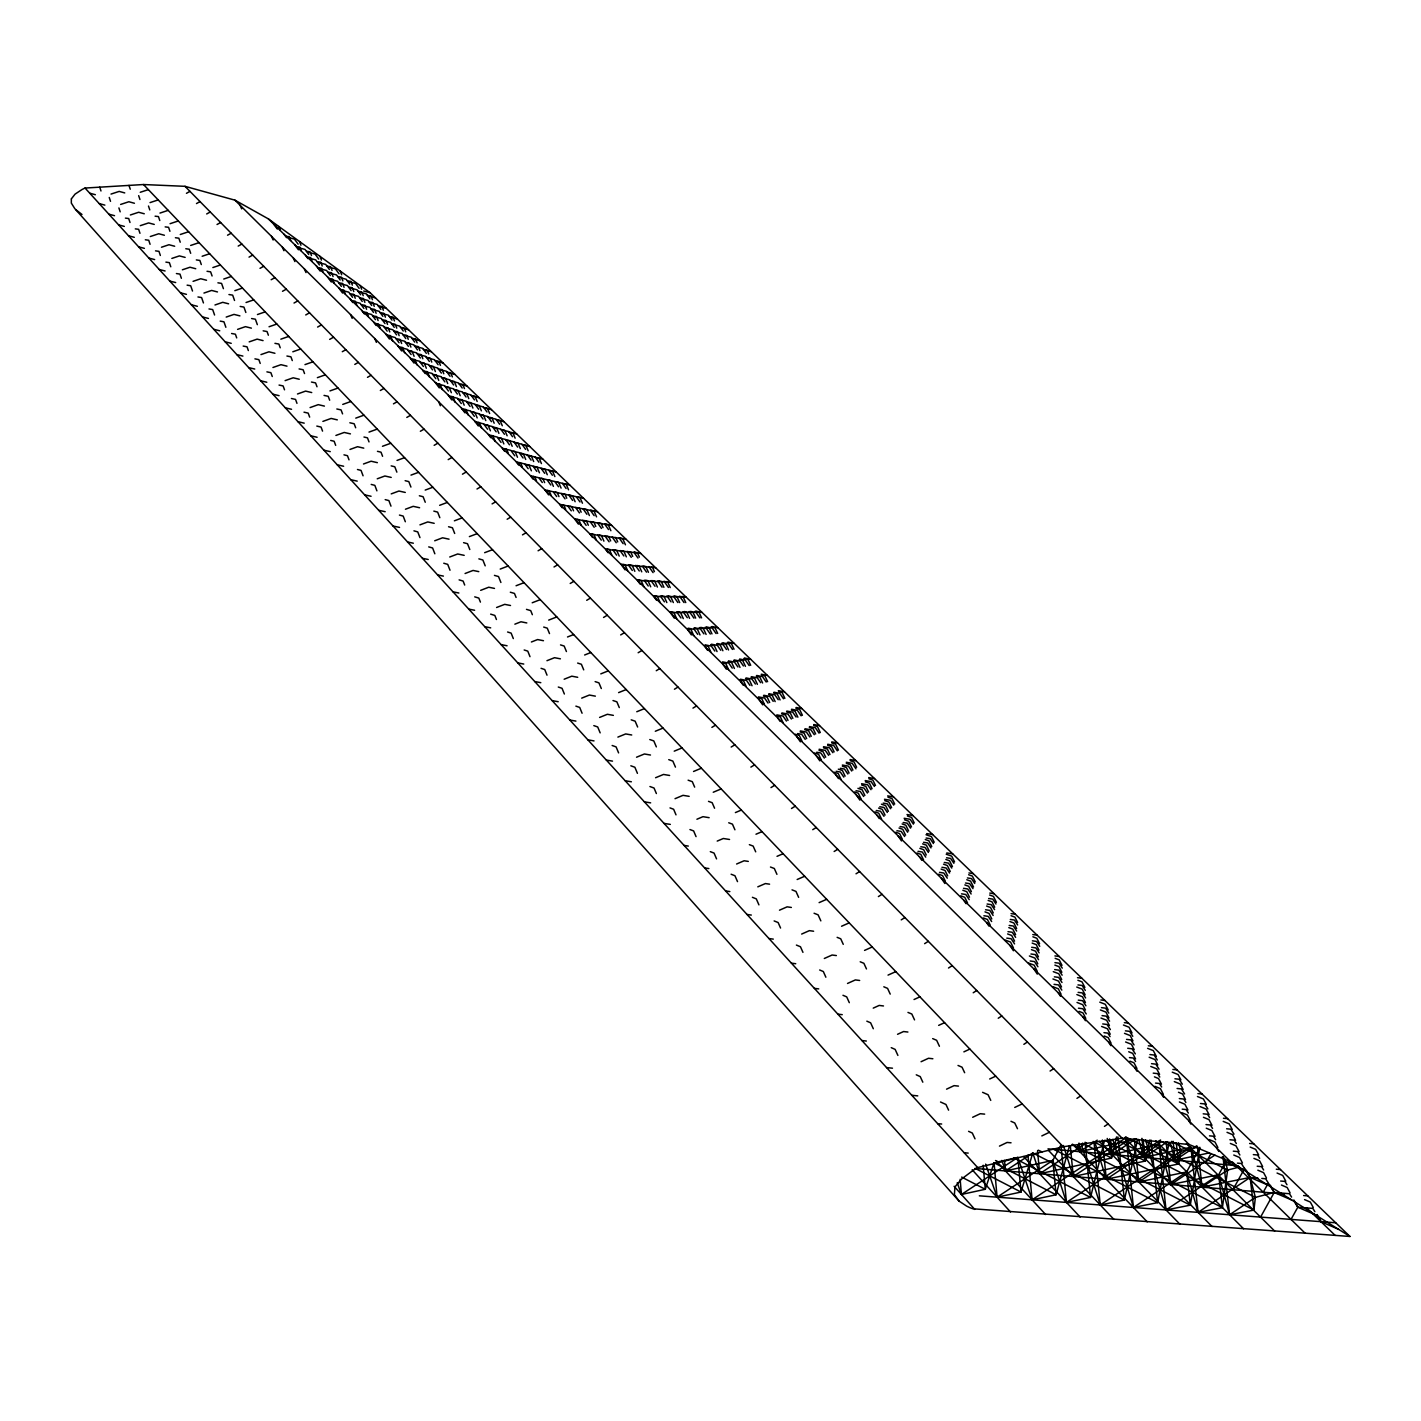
<?xml version="1.0" encoding="UTF-8"?>
<svg xmlns="http://www.w3.org/2000/svg" width="1421" height="1421" viewBox="0 0 1421 1421"><rect width="100%" height="100%" fill="white"/><g stroke="black" fill="none" stroke-linecap="round" stroke-linejoin="round"><path stroke-width="1.5" d="M1246.288 1170.176L1250.143 1177.423L1255.382 1197.388L1253.944 1210.088L1229.591 1214.76L1218.685 1174.705L1225.577 1162.094L1222.699 1156.605M1224.405 1158.115L1227.62 1170.051L1222.397 1207.655L1198.081 1212.379L1186.659 1171.952L1199.644 1148.026M1199.821 1147.28L1190.301 1205.168L1166.037 1209.946L1145.521 1139.891M1178.471 1142.981L1180.833 1151.347L1178.577 1163.959L1106.302 1179.252L1094.88 1142.306M1169.128 1142.395L1157.635 1202.646L1133.425 1207.477L1112.803 1139.447M1149.713 1140.033L1145.362 1161.028L1073.281 1176.535L1063.37 1145.486M1137.582 1139.447L1124.384 1200.07L1100.245 1204.972L1081.132 1144.065M71.352 198.976L71.334 203.096L74.709 208.514L959.051 1201.1L966.617 1206.109A117.09 73.164 -44.1 0 0 972.817 1208.774L1349.95 1236.465L370.082 292.708L268.374 218.887L234.945 200.166L185.014 186.329L143.503 184.535L85.047 188.052A55.632 49.646 -39.5 0 0 81.992 189.544L75.064 194.126L71.405 198.816M1116.533 1136.924L1111.559 1158.044L1039.675 1173.764L1032.801 1152.946L1005.464 1170.94L1001.876 1160.424M1104.508 1140.459L1090.546 1197.441L1066.46 1202.415L1052.837 1160.406L1060.67 1145.521M1069.516 1145.575L1056.087 1194.777L1032.09 1199.821L1017.862 1157.387L996.21 1162.289M1004.523 1160.442L1005.464 1170.94L1052.837 1160.406L1056.087 1194.777L994.061 1162.769L985.268 1189.288L961.431 1194.475L957.239 1182.752M954.983 1186.961L954.379 1194.635L959.051 1201.1M1102.376 1140.015L1106.302 1179.252L1159.039 1144.26L1160.744 1141.099M1205.878 1162.929L1210.816 1153.87M1232.913 1189.714L1244.654 1168.346M1263.251 1192.219L1268.029 1183.569M1260.569 1217.104L1274.211 1192.468L1270.356 1185.256M1291.014 1219.396L1297.817 1207.211L1293.945 1200.035M955.107 1186.713L961.626 1178.986L972.87 1170.567A94.159 57.799 -42.7 0 1 977.684 1167.582L1063.21 1146.765L1122.128 1138.203L1189.111 1144.491L1230.799 1161.863L1349.95 1236.465M1291.582 1197.104L1289.486 1193.729L1274.211 1192.468L1255.382 1197.388L1229.591 1214.76L1222.984 1156.587M1093.158 1141.454L1222.397 1207.655L1218.685 1174.705L1166.037 1209.946L1159.039 1144.26L1112.128 1154.58L1107.225 1138.452M1239.325 1167.067L1227.62 1170.051L1202.059 1187.157L1190.922 1147.227L1143.905 1157.405L1138.612 1139.429M1071.949 1144.473L1190.301 1205.168L1186.659 1171.952L1133.425 1207.477L1126.16 1136.871M1214.902 1155.06L1170.691 1184.581L1159.039 1144.26M1167.671 1141.614L1143.905 1157.405L1141.916 1138.345M1196.837 1147.351L1180.833 1151.347L1100.245 1204.972L1094.028 1142.324M1196.855 1145.735L1175.149 1160.193L1170.069 1142.377M1125.468 1138.043L1032.09 1199.821L1027.987 1155.131M1130.139 1138.914L1073.281 1176.535L1070.297 1145.717M1136.161 1138.665L1112.128 1154.58L1110.618 1139.642M1160.566 1139.979L1066.46 1202.415L1061.025 1145.539M1052.837 1160.406L997.08 1197.175L985.641 1164.119M1104.437 1126.391L1108.114 1123.958M1086.426 1142.91L1039.675 1173.764L1037.543 1150.868M1097.261 1140.175L1079.818 1151.685L1077.9 1145.592M1076.923 1098.38L1080.564 1095.982M1050.083 1071.025L1053.689 1068.681M1023.866 1044.328L1027.419 1042.002M998.253 1018.235L1001.787 1015.962M973.225 992.764L976.724 990.508M948.518 968.021L952.248 965.641M924.627 943.668L928.304 941.324M901.251 919.867L904.893 917.557M878.391 896.58L882.015 894.306M856.028 873.791L859.616 871.553M834.145 851.499L837.697 849.296M812.741 829.686L816.258 827.502M791.497 808.496L795.263 806.187M770.981 787.589L774.694 785.298M750.874 767.109L754.569 764.853M731.176 747.037L734.835 744.817M711.885 727.374L715.509 725.172M692.968 708.12L696.574 705.935M674.442 689.221L677.995 687.071M656.271 670.712L659.788 668.581M638.153 652.736L641.955 650.463M620.675 634.921L624.441 632.682M603.534 617.46L607.264 615.24M586.713 600.301L590.408 598.117M570.212 583.48L573.889 581.313M554.012 566.979L557.654 564.83M538.097 550.78L541.721 548.648M522.484 534.864L526.072 532.768M492.092 503.887L495.627 501.844M507.155 519.233L510.707 517.155M476.994 489.002L480.813 486.781M462.464 474.188L466.248 471.985M434.151 445.324L437.881 443.174M448.183 459.622L451.949 457.455M420.35 431.256L424.062 429.142M406.797 417.437L410.474 415.341M380.348 390.491L383.972 388.43M393.457 403.848L397.116 401.77M367.471 377.347L371.059 375.304M342.301 351.698L345.854 349.708M354.788 364.415L358.358 362.391M329.672 339.388L333.544 337.203M305.728 314.947L309.547 312.815M317.611 327.061L321.448 324.912M294.023 303.028L297.806 300.915M271.18 279.724L274.91 277.646M282.513 291.287L286.278 289.191M260.007 268.338L263.72 266.278M238.195 246.082L241.854 244.075M249.03 257.13L252.707 255.087M217.04 224.5L220.646 222.529M227.538 235.211L231.179 233.222M196.489 203.558L200.059 201.604M206.684 213.949L210.272 211.995M186.453 193.309L189.988 191.373M1041.824 1135.912L1049.373 1132.306M999.46 1146.108L1007.098 1142.448L1011.042 1142.804M1014.736 1107.439L1022.232 1103.886M972.675 1117.279L980.259 1113.709L984.664 1114.135M989.691 1078.983L995.73 1076.159M946.564 1089.161L954.077 1085.644L958.465 1086.106M921.074 1061.718L928.517 1058.272L932.869 1058.752M963.882 1051.86L969.85 1049.089M938.659 1025.376L944.592 1022.658M897.557 1034.293L903.561 1031.539L907.895 1032.037M914.04 999.514L919.92 996.849M873.24 1008.128L879.19 1005.429L883.489 1005.961M888.036 975.108L895.798 971.627M847.52 983.456L855.371 979.922L859.652 980.472M864.554 950.4L872.245 946.972M824.322 958.482L832.102 955.019L836.365 955.569M801.657 934.059L809.366 930.648L813.611 931.235M841.569 926.243L849.207 922.868M779.49 910.186L787.127 906.847L791.355 907.451M819.118 902.619L826.685 899.298M757.802 886.846L765.404 883.56L769.578 884.182M797.163 879.51L804.659 876.26M777.021 856.33L783.113 853.719M736.611 864.004L744.124 860.771L748.299 861.41M755.99 834.216L762.011 831.658M717.214 841.09L723.325 838.497L729.541 839.474M735.385 812.581L741.371 810.059M696.912 819.242L702.969 816.684L709.132 817.679M675.028 798.691L683.039 795.334L689.167 796.346M713.253 792.243L721.175 788.921M655.578 777.731L663.518 774.445L669.628 775.475M693.537 771.479L701.388 768.21M674.229 751.158L682.009 747.943M636.537 757.215L644.424 753.983L650.481 755.031M655.312 731.247L663.039 728.085M617.886 737.108L625.702 733.929L631.723 734.994M599.609 717.427L607.371 714.283L613.357 715.367M636.768 711.743L644.424 708.617M618.597 692.613L626.199 689.558M581.704 698.137L589.395 695.047L595.363 696.148M564.155 679.22L571.793 676.183L577.708 677.302M600.799 673.874L608.33 670.854M584.635 654.992L590.816 652.541M546.961 660.694L554.527 657.692L560.407 658.829M531.401 641.99L537.6 639.557L543.461 640.711M567.512 636.981L573.64 634.565M548.684 620.107L556.801 616.927M514.864 624.174L520.992 621.776L526.818 622.949M496.586 607.495L504.721 604.351L510.512 605.506M532.218 602.77L540.264 599.644M516.072 585.754L524.047 582.681M500.21 569.075L508.132 566.038M480.671 590.337L488.735 587.228L494.49 588.418M465.076 573.516L473.069 570.443L478.788 571.633M449.747 556.996L457.686 553.977L464.187 555.345M484.65 552.68L492.519 549.696M469.374 536.605L477.19 533.657M454.383 520.814L462.127 517.901M434.702 540.779L442.588 537.795L449.054 539.181M419.941 524.864L427.774 521.933L434.187 523.319M405.447 509.233L413.209 506.338L419.604 507.741M439.657 505.308L447.349 502.43M391.219 493.886L398.928 491.027L405.269 492.448M425.199 490.085L432.837 487.243M410.989 475.111L418.573 472.323M397.027 460.422L404.559 457.669M377.24 478.806L384.878 475.999L391.201 477.42M382.48 446.283L390.793 443.263M363.492 463.992L371.094 461.221L377.364 462.66M350.01 449.445L357.541 446.709L363.776 448.148M335.907 435.448L344.219 432.446L350.436 433.885M369.016 432.091L377.258 429.089M322.887 421.398L331.146 418.431L337.31 419.87M355.765 418.129L363.954 415.181M310.08 407.578L318.268 404.648L324.414 406.104M342.745 404.417L350.88 401.504M297.486 393.99L305.622 391.095L311.732 392.569M329.956 390.917L338.02 388.057M317.363 377.666L325.373 374.824M304.982 364.611L312.957 361.822M285.106 380.633L293.188 377.791L299.263 379.247M292.815 351.786L300.719 349.015M272.939 367.506L280.967 364.682L286.989 366.156M280.843 339.175L288.694 336.44M260.967 354.593L268.942 351.804L274.928 353.278M269.049 326.759L276.846 324.041M249.19 341.875L257.112 339.122L263.063 340.614M257.45 314.538L265.212 311.856M237.591 329.37L245.46 326.652L251.393 328.144M214.98 304.982L222.742 302.318L228.603 303.81M246.046 302.513L253.737 299.867M226.205 317.078L234.003 314.396L239.918 315.888M203.949 293.063L211.64 290.435L217.484 291.944M234.82 290.666L242.458 288.072M193.078 281.34L200.734 278.747L206.525 280.239M223.754 279.031L231.357 276.438M182.368 269.795L189.988 267.237L195.743 268.729M212.866 267.557L220.415 264.999M171.852 258.427L179.401 255.904L185.139 257.396M202.155 256.26L209.651 253.737M180.289 234.501L188.602 231.73M161.479 247.236L168.975 244.732L174.676 246.242M190.663 245.442L199.047 242.654M170.058 223.701L178.318 220.966M150.324 236.525L158.726 233.755L164.392 235.247M159.969 213.079L168.193 210.361M140.27 225.673L148.619 222.919L154.25 224.429M120.625 204.446L128.849 201.746L134.427 203.256M150.04 202.599L158.211 199.917M130.377 214.98L138.654 212.262L144.267 213.772M111.016 194.073L119.186 191.409L124.746 192.919M140.253 192.279L148.37 189.632M1136.587 1139.02L1079.818 1151.685L1078.983 1143.088M1209.307 1152.911L1175.149 1160.193L1173.107 1141.294M1186.659 1171.952L1138.772 1181.935L1125.361 1137.102M1218.685 1174.705L1170.691 1184.581L1166.073 1141.702M979.335 1195.825L1335.758 1222.788M1293.661 1200.461L1297.817 1207.211L1312.844 1208.401L1314.887 1211.722M974.948 1168.417L1284.584 1193.977M1303.608 1195.541L1307.835 1195.896M964.184 1152.751L968.198 1153.106M1257.905 1178.098L1250.143 1177.423L1202.059 1187.157L1197.583 1146.747M1261.795 1178.435L1265.667 1178.773L1274.211 1192.468L1291.867 1200.088M1280.641 1181.046L1284.921 1181.402L1286.964 1184.723M1222.202 1156.783L1225.577 1162.094L1233.481 1162.804M1237.425 1163.142L1241.368 1163.497L1250.143 1177.423L1253.944 1210.088L1115.787 1139.429M1257.194 1166.25L1261.546 1166.641L1263.642 1170.016M1047.987 1148.843L1238.188 1165.806M1276.307 1169.217L1280.516 1169.59M937.665 1123.656L941.661 1124.029M1233.304 1151.17L1237.727 1151.578L1239.876 1155.007M1253.34 1154.616L1257.603 1155.007L1259.663 1158.328M1249.61 1143.461L1253.802 1143.852M1209.502 1135.841L1213.427 1136.232L1215.63 1139.713M1229.893 1139.749L1234.227 1140.157L1236.341 1143.532M1226.625 1128.771L1230.888 1129.198L1233.996 1134.171M911.802 1095.271L917.753 1095.875M1206.003 1124.579L1210.408 1125.006L1212.575 1128.434M1203.196 1113.815L1207.513 1114.259L1209.644 1117.634M1223.481 1118.256L1227.655 1118.682M1182.201 1109.162L1186.126 1109.57L1188.347 1113.052M886.562 1067.58L892.477 1068.201M1179.323 1098.575L1183.711 1099.037L1185.878 1102.447M1200.514 1103.495L1204.742 1103.939L1207.868 1108.913M1155.539 1083.086L1159.429 1083.513L1161.668 1086.994M1177.085 1088.468L1181.384 1088.93L1184.599 1093.975M1197.903 1093.584L1202.077 1094.028M1174.954 1078.77L1179.164 1079.232L1182.308 1084.187M861.925 1040.545L866.33 1041.042M1153.23 1073.139L1157.582 1073.637L1159.785 1077.047M1151.543 1063.654L1155.824 1064.151L1159.039 1069.196M1172.876 1069.445L1177.032 1069.906M1129.446 1057.597L1133.336 1058.041L1135.574 1061.505M837.857 1014.15L842.244 1014.665M1127.706 1048.272L1132.04 1048.787L1135.343 1053.902M1149.926 1054.56L1154.136 1055.039L1157.28 1059.995M1148.363 1045.785L1152.502 1046.282M1103.957 1032.658L1107.812 1033.12L1110.067 1036.602M1126.551 1039.39L1130.814 1039.906L1134.047 1044.932M155.102 216.187L158.459 216.596L159.791 220.539M1125.432 1030.847L1129.624 1031.362L1132.786 1036.318M1124.366 1022.64L1128.469 1023.156M814.357 988.359L818.727 988.892M1102.732 1023.937L1107.048 1024.47L1110.369 1029.586M285.799 236.259L289.262 236.685L290.701 240.469M1102.074 1015.624L1106.32 1016.157L1109.57 1021.184M125.403 218.124L128.707 218.532L130.004 222.493M1101.453 1007.631L1105.627 1008.164L1108.806 1013.12M1078.45 1008.2L1082.855 1008.75L1086.248 1013.955M165.173 226.88L168.584 227.324L169.934 231.303M1100.849 999.958L1104.934 1000.491M791.408 963.172L795.742 963.722M1078.29 1000.135L1082.589 1000.686L1085.928 1005.784M296.35 246.597L299.867 247.059L301.323 250.878M1078.13 992.373L1082.34 992.924L1085.608 997.951M306.581 251.304L310.062 251.766L311.501 255.549M135.297 228.87L138.636 229.314L139.969 233.31M1077.971 984.913L1082.109 985.463L1085.307 990.401M1054.045 984.344L1058.432 984.913L1061.824 990.1M175.405 237.733L178.851 238.195L180.236 242.209M1077.491 977.684L1081.878 978.27M768.974 938.553L773.29 939.121M1054.364 976.813L1058.663 977.399L1061.984 982.497M307.06 257.077L310.613 257.556L312.087 261.428M1054.666 969.584L1058.876 970.17L1062.144 975.179M317.203 261.695L320.737 262.175L322.212 265.993M1054.95 962.639L1059.089 963.207L1062.286 968.145M1030.172 960.987L1034.524 961.591L1037.934 966.76M145.333 239.776L148.743 240.256L150.075 244.305M327.096 266.171L330.596 266.668L332.07 270.434M1054.915 955.907L1059.284 956.511M747.037 914.485L751.318 915.071M1030.936 954.006L1035.216 954.592L1038.556 959.69M185.796 248.746L189.277 249.226L190.68 253.311M317.913 267.716L321.519 268.232L323.011 272.139M1031.682 947.292L1035.873 947.878L1039.16 952.869M328.002 272.228L331.573 272.725L333.065 276.58M1032.41 940.826L1036.513 941.413L1039.746 946.333M1006.779 938.126L1011.13 938.748L1014.558 943.899M337.807 276.598L341.36 277.113L342.852 280.914M155.528 250.86L158.974 251.357L160.342 255.46M1032.783 934.556L1037.135 935.178M725.598 890.949L729.861 891.571M1008.004 931.661L1012.267 932.265L1015.624 937.345M347.381 280.861L350.898 281.376L352.372 285.141M328.926 278.516L332.585 279.049L334.113 282.992M196.329 259.919L199.881 260.452L201.302 264.555M1009.176 925.426L1013.351 926.03L1016.637 931.039M338.926 282.903L342.55 283.436L344.077 287.326M983.9 915.746L988.217 916.385L991.645 921.536M1010.313 919.44L1014.399 920.044L1017.631 924.947M348.678 287.166L352.266 287.699L353.793 291.554M704.638 867.947L708.866 868.568M985.552 909.76L989.78 910.399L993.137 915.461M1011.077 913.614L1015.411 914.254M165.902 262.121L169.383 262.654L170.786 266.793M358.163 291.323L361.733 291.856L363.243 295.675M340.099 289.475L343.811 290.026L345.356 294.023M987.133 904.022L991.272 904.644L994.576 909.618M367.4 295.373L370.934 295.905L372.444 299.671M207.04 271.287L210.628 271.837L212.084 275.994M350.028 293.738L353.705 294.307L355.25 298.25M989.798 893.081L994.114 893.756M961.484 893.827L965.783 894.484L969.229 899.617M988.661 898.481L992.728 899.102L995.961 904.005M359.691 297.895L363.35 298.463L364.877 302.353M965.516 883.027L969.655 883.667L972.959 888.64M684.123 845.424L688.315 846.081M963.545 888.32L967.754 888.978L971.129 894.022M369.105 301.945L372.728 302.495L374.256 306.35M351.449 300.595L355.214 301.181L356.795 305.213M176.417 273.543L179.97 274.111L181.373 278.285M939.53 872.352L943.81 873.027L947.256 878.16M967.417 877.929L971.467 878.569L974.717 883.453M378.27 305.87L381.858 306.439L383.368 310.24M361.307 304.733L365.019 305.32L366.6 309.316M217.91 282.815L221.569 283.401L223.417 288.658M664.051 823.398L670.321 824.393M941.963 867.307L946.173 867.982L949.548 873.027M968.927 872.956L973.243 873.631M370.881 308.783L374.576 309.369L376.139 313.295M944.326 862.458L948.446 863.115L951.75 868.071M380.206 312.709L383.865 313.295L385.428 317.185M362.977 311.874L366.778 312.496L368.394 316.581M389.283 316.528L392.924 317.114L394.47 320.951M946.795 852.937L952.745 853.897M918.019 851.321L922.282 852.014L925.728 857.129M946.599 857.769L950.631 858.426L953.882 863.311M187.11 285.159L190.698 285.745L192.51 291.039M372.728 315.906L376.512 316.51L378.11 320.542M923.543 842.28L927.647 842.955L930.968 847.911M644.406 801.853L650.64 802.865M920.844 846.721L925.018 847.396L928.393 852.422M228.959 294.538L232.671 295.142L234.536 300.47M382.231 319.814L385.961 320.436L387.56 324.414M896.935 830.717L901.18 831.409L904.644 836.525M926.172 838.017L930.187 838.674L933.437 843.541M391.468 323.615L395.18 324.237L396.761 328.162M400.456 327.327L404.15 327.949L405.713 331.821M374.664 323.331L378.519 323.988L380.153 328.109M625.169 780.751L631.368 781.781M900.115 826.542L904.271 827.217L907.664 832.244M926.723 833.559L932.638 834.536M384.327 327.221L388.164 327.878L389.78 331.946M904.129 818.283L910.133 819.295L913.401 824.144M903.188 822.51L907.255 823.185L910.577 828.123M197.963 296.953L201.604 297.575L203.452 302.939M393.741 331.022L397.525 331.661L399.159 335.676M240.185 306.439L243.932 307.078L245.851 312.478M907.024 814.535L912.921 815.547M876.277 810.503L880.505 811.231L883.969 816.311M402.889 334.699L406.655 335.338L408.253 339.317M411.806 338.287L415.518 338.926L417.117 342.852M883.205 803.114L887.255 803.806L890.594 808.727M606.341 760.075L612.504 761.123M879.812 806.737L883.933 807.448L887.326 812.457M386.53 334.965L390.438 335.64L392.533 340.862M396.104 338.731L399.994 339.406L401.646 343.527M887.681 795.867L893.56 796.897M856.028 790.715L860.22 791.444L863.684 796.506M884.484 799.259L890.47 800.289L893.72 805.121M405.429 342.39L409.266 343.047L410.918 347.115M208.994 308.943L212.688 309.583L214.571 315.018M414.488 345.942L418.289 346.6L419.923 350.614M861.588 783.717L867.645 784.783L870.966 789.685M587.903 739.844L594.014 740.909M859.883 787.323L864.004 788.051L867.396 793.042M251.588 318.535L255.389 319.21L257.343 324.663M423.298 349.388L427.082 350.063L428.698 354.024M868.711 777.553L874.554 778.584M865.211 780.573L871.144 781.621L874.412 786.452M398.591 346.777L402.552 347.488L404.683 352.763M408.058 350.401L412.001 351.111L414.097 356.316M569.839 720.021L575.914 721.104M840.344 768.299L844.447 769.027L847.84 774.001M836.17 771.283L840.344 772.029L843.808 777.092M417.277 353.918L421.184 354.628L422.854 358.731M426.247 357.346L430.101 358.039L431.771 362.106M846.277 762.242L852.209 763.326L855.939 768.832M842.351 765.031L848.39 766.114L851.712 771.017M220.202 321.11L223.95 321.803L225.868 327.292M434.968 360.668L438.787 361.36L440.439 365.375M263.169 330.827L267.041 331.537L268.374 335.214M552.13 700.606L558.187 701.708M819.135 749.24L825.246 750.359L828.656 755.315M816.702 752.242L820.858 753.006L824.322 758.05M850.06 759.56L855.886 760.608M410.829 358.767L414.843 359.513L417.01 364.842M420.207 362.248L424.186 362.994L426.336 368.252M827.697 744.267L833.594 745.332L837.324 750.839M823.487 746.7L829.491 747.801L832.83 752.686M429.32 365.623L433.281 366.369L435.394 371.556M438.183 368.927L442.109 369.638L443.796 373.759M534.793 681.565L540.797 682.684M800.343 730.909L806.418 732.046L809.828 737.002M797.607 733.573L801.728 734.337L805.21 739.364M831.765 741.886L837.555 742.952M446.798 372.107L450.688 372.835L452.358 376.885M231.587 333.491L235.406 334.201L236.703 337.914M809.455 726.593L815.334 727.694L819.064 733.165M804.979 728.724L810.947 729.826L814.286 734.693M423.245 370.952L427.348 371.734L429.533 377.133M274.946 343.331L278.871 344.06L280.221 347.79M432.535 374.291L436.584 375.055L438.752 380.384M517.795 662.914L523.763 664.051M781.887 712.916L787.945 714.07L791.355 719.008M776.807 714.87L782.971 716.024L786.452 721.051M813.789 724.532L819.562 725.616M441.54 377.524L445.555 378.288L447.704 383.546M450.297 380.668L454.276 381.432L456.425 386.619M791.55 709.239L797.394 710.358L801.124 715.811M786.808 711.051L792.74 712.187L796.08 717.037M458.823 383.723L462.749 384.487L464.454 388.572M501.116 644.619L507.066 645.773M763.788 695.26L769.809 696.432L773.202 701.352M758.423 696.876L764.569 698.048L768.033 703.058M796.133 707.498L801.87 708.599M435.874 383.333L440.03 384.132L442.268 389.603M243.169 346.067L247.041 346.813L248.355 350.561M445.039 386.512L449.143 387.311L451.363 392.693M286.918 356.032L290.914 356.795L292.282 360.579M778.335 690.659L784.499 691.867M773.948 692.205L779.774 693.341L783.504 698.777M768.956 693.714L774.871 694.851L778.211 699.7M453.938 389.585L458.006 390.384L460.209 395.713M462.589 392.587L466.621 393.386L468.806 398.626M484.774 626.679L490.689 627.851M746.007 677.924L752.011 679.114L755.404 684.016M740.394 679.22L746.505 680.428L749.968 685.402M471.008 395.5L475.005 396.299L477.172 401.468M761.301 674.211L767.429 675.419M756.683 675.472L762.455 676.609L766.203 682.027M751.425 676.68L757.322 677.835L760.644 682.666M448.699 395.908L452.908 396.743L455.2 402.267M457.757 398.91L461.914 399.745L464.187 405.198M254.927 358.856L258.871 359.637L260.203 363.439M468.752 609.094L474.614 610.266M728.547 660.907L734.515 662.097L737.908 666.982M722.685 661.902L728.778 663.11L732.241 668.083M466.55 401.859L470.671 402.676L472.909 408.058M299.085 368.927L303.135 369.744L304.538 373.563M475.076 404.701L479.161 405.518L481.382 410.829M483.389 407.472L487.421 408.289L489.641 413.529M744.551 658.03L750.661 659.255M739.702 659.024L745.457 660.179L749.187 665.579M734.213 659.948L740.075 661.12L743.414 665.934M717.303 643.518L723.147 644.708L726.468 649.504M453.033 591.846L458.859 593.019M711.406 644.193L717.356 645.4L720.749 650.267M705.313 644.885L711.353 646.111L714.816 651.067M461.736 408.68L466.017 409.55L468.326 415.145M470.671 411.522L474.898 412.392L477.19 417.916M728.085 642.15L734.177 643.376M723.005 642.86L728.742 644.033L732.472 649.433M479.339 414.293L483.531 415.163L485.804 420.598M487.758 416.992L491.897 417.845L494.171 423.209M266.899 371.858L270.878 372.675L272.264 376.512M495.947 419.604L500.05 420.456L502.288 425.749M311.465 382.054L315.569 382.906L317.007 386.778M706.61 626.981L712.312 628.171L716.06 633.535M700.695 627.371L706.503 628.579L710.305 634.032M437.597 574.919L443.405 576.109M694.567 627.78L700.482 628.988L703.875 633.855M688.244 628.189L694.265 629.432L697.729 634.37M671.494 611.794L677.48 613.037L680.925 617.957M711.903 626.519L717.96 627.762M474.987 421.646L479.321 422.552L481.683 428.218M483.779 424.328L488.078 425.234L490.423 430.829M695.988 611.154L702.027 612.415M690.499 611.385L696.183 612.575L699.914 617.922M684.371 611.51L690.144 612.717L693.945 618.153M422.463 558.311L428.218 559.501M678.03 611.652L683.91 612.877L687.302 617.709M492.323 426.939L496.586 427.828L498.895 433.352M500.636 429.479L504.828 430.368L507.137 435.785M508.7 431.931L512.857 432.819L515.13 438.165M668.332 595.914L674.069 597.14L677.87 602.557M407.596 542.005L413.333 543.213M661.777 595.808L667.639 597.033L671.014 601.865M655.028 595.683L660.978 596.944L664.442 601.847M279.049 385.073L283.116 385.926L284.52 389.816M324.041 395.411L328.215 396.299L329.672 400.207M682.009 596.411L686.343 597.317M674.655 596.038L680.304 597.229L684.034 602.575M489.321 435.021L492.838 435.785L495.236 441.522M497.989 437.526L501.471 438.29L503.851 443.938M666.627 581.544L670.943 582.486M659.078 580.94L664.708 582.166L668.421 587.477M652.559 580.603L658.278 581.828L662.062 587.228M393.013 526.001L399.532 527.404M645.809 580.23L651.635 581.473L655.028 586.287M638.864 579.857L644.779 581.118L648.225 586.003M505.521 439.782L509.837 440.705L512.199 446.283M513.709 442.144L517.972 443.068L520.317 448.574M521.649 444.453L525.859 445.359L528.186 450.777M622.966 564.297L628.864 565.594L632.309 570.46M291.429 398.502L295.55 399.408L296.971 403.351M336.83 408.982L341.076 409.905L342.568 413.884M651.475 566.943L655.774 567.885M643.766 566.109L649.361 567.334L653.074 572.627M637.052 565.522L642.736 566.766L646.537 572.148M378.697 510.281L385.18 511.702M630.125 564.919L635.915 566.18L639.29 570.976M503.016 448.432L506.587 449.231L508.221 453.104M511.542 450.759L515.077 451.541L517.493 457.278M634.459 552.094L640.853 553.515M629.929 551.792L634.263 552.751L637.976 558.027M621.812 550.709L627.478 551.97L631.261 557.334M364.646 494.863L371.076 496.266M614.689 549.891L620.462 551.153L623.837 555.931M607.353 549.021L613.215 550.318L616.661 555.167M519.82 453.015L523.319 453.796L525.717 459.445M526.978 455.022L531.312 455.981L533.692 461.541M534.793 457.153L539.074 458.095L541.437 463.583M619.805 537.955L626.181 539.376M615.115 537.44L619.432 538.399L623.126 543.675M606.82 536.143L612.451 537.404L616.234 542.751M350.827 479.712L357.222 481.133M599.538 535.095L605.257 536.374L609.112 541.81M592.006 534.012L597.85 535.308L601.278 540.14M304.005 412.179L308.197 413.12L309.654 417.117M349.85 422.783L354.166 423.76L355.676 427.774M516.924 462.074L520.566 462.891L522.218 466.816M525.308 464.205L528.914 465.022L531.383 470.813M605.399 524.047L611.74 525.468M598.383 522.839L604.813 524.296L608.525 529.553M592.077 521.827L597.69 523.088L601.456 528.417M337.274 464.827L343.633 466.248M584.617 520.548L590.319 521.844L594.173 527.262M576.926 519.251L582.734 520.548L586.163 525.361M533.443 466.283L536.996 467.083L539.447 472.802M541.348 468.308L544.865 469.09L547.28 474.721M549.003 470.262L552.485 471.044L554.883 476.586M584.049 508.949L590.443 510.423L594.156 515.645M591.207 510.352L597.53 511.791M577.565 507.723L586.837 509.713L589.395 515.557M323.935 450.191L330.258 451.629M569.945 506.249L575.629 507.546L579.466 512.945M562.094 504.739L567.885 506.054L571.295 510.85M316.812 426.087L321.057 427.064L322.549 431.114M363.971 437.029L367.471 437.846L369.016 441.913M569.945 495.29L579.963 497.545L582.45 503.229M577.263 496.87L583.551 498.309M310.844 435.821L317.132 437.277M547.511 490.458L553.266 491.79L556.677 496.568M555.54 492.199L561.188 493.496L565.025 498.86M562.379 493.655L568.862 495.147L572.627 500.441M531.081 475.928L534.776 476.781L536.463 480.76M539.323 477.882L542.964 478.717L544.634 482.625M547.298 479.765L550.922 480.6L553.408 486.373M555.06 481.595L558.631 482.412L561.1 488.114M562.592 483.371L566.109 484.188L568.56 489.801M297.984 421.7L304.218 423.156M533.177 476.426L538.896 477.758L542.307 482.518M541.348 478.362L546.961 479.659L550.797 485.023M548.346 480.014L554.794 481.524L558.56 486.781M556.055 481.826L562.396 483.318L566.091 488.504M563.515 483.602L569.768 485.058M519.074 462.624L524.758 463.957L528.168 468.699M285.337 407.827L291.536 409.284M527.386 464.756L532.982 466.07L536.801 471.399M534.545 466.585L540.957 468.095L544.705 473.353M542.396 468.593L548.701 470.085L552.378 475.253M549.998 470.529L556.215 472.003M568.986 495.094L572.61 495.965L575.132 501.72M505.201 449.054L510.867 450.386L514.739 455.786M272.903 394.185L279.067 395.66M513.656 451.363L519.233 452.677L523.035 457.988M520.956 453.388L527.333 454.898L531.081 460.138M528.932 455.555L535.22 457.047L538.896 462.198M536.676 457.669L542.875 459.143M553.551 491.773L557.263 492.643L558.968 496.604M561.384 493.46L565.061 494.33L566.748 498.238M545.469 490.032L549.216 490.92L550.939 494.934M377.453 451.327L381.006 452.18L382.586 456.301M330.702 440.439L334.148 441.256L335.676 445.359M491.559 435.696L497.19 437.046L501.062 442.428M260.665 380.775L266.811 382.249M499.215 437.952L505.681 439.515L509.482 444.809M507.581 440.368L513.94 441.895L517.67 447.118M515.699 442.73L521.951 444.222L525.61 449.356M523.55 445.004L529.731 446.478M502.643 430.083L508.878 431.593L512.537 436.709M510.636 432.535L516.782 434.009M590.39 510.228L594.014 511.098L596.554 516.853M575.7 507.386L579.431 508.274L581.153 512.235M478.113 422.552L483.726 423.902L487.598 429.266M248.657 367.577L254.75 369.051M485.929 424.986L492.359 426.549L496.16 431.824M494.401 427.579L500.743 429.106L504.473 434.293M568.027 505.894L571.793 506.8L573.533 510.814M560.105 504.366L563.906 505.29L565.665 509.357M391.166 465.875L394.789 466.763L396.868 472.145M464.898 409.621L470.493 410.971L474.348 416.317M236.827 354.611L242.902 356.085M472.838 412.214L479.232 413.777L483.033 419.035M481.453 414.968L487.74 416.513L491.471 421.682M489.801 417.65L496 419.159L499.659 424.257M497.918 420.243L504.029 421.735M343.971 454.844L347.47 455.697L349.015 459.853M451.896 396.885L457.455 398.253L461.31 403.564M225.211 341.839L231.232 343.331M459.96 399.656L466.319 401.219L470.102 406.459M468.681 402.569L474.951 404.115L478.664 409.266M477.154 405.394L483.335 406.903L486.977 411.983M485.378 408.147L491.471 409.639M604.618 523.976L608.312 524.882L610.888 530.708M597.548 522.768L601.278 523.692L603.019 527.635M590.266 521.543L594.031 522.466L595.79 526.463M438.183 384.132L444.631 385.73L448.468 391.024M213.772 329.299L219.758 330.791M447.278 387.276L453.619 388.857L457.384 394.079M456.105 390.349L462.358 391.894L466.052 397.027M464.703 393.333L470.848 394.843L474.472 399.905M473.033 396.21L479.09 397.72M582.734 520.264L586.553 521.205L588.33 525.273M574.99 518.931L578.844 519.891L581.153 525.202M425.572 371.787L431.984 373.403L435.821 378.679M202.51 316.954L208.478 318.446M434.79 375.108L441.096 376.672L444.862 381.876M443.725 378.306L449.942 379.869L453.636 384.984M452.429 381.432L458.539 382.959L462.18 388.004M460.884 384.469L466.905 385.979M405.145 480.689L408.822 481.612L410.935 487.066M357.47 469.498L361.041 470.404L363.066 475.804M191.444 304.805L197.377 306.297M422.481 363.101L428.769 364.682L432.517 369.869M431.54 366.458L437.721 368.021L441.398 373.119M440.35 369.726L446.425 371.254L450.048 376.281M448.894 372.888L454.898 374.398M619.076 537.955L622.824 538.896L625.453 544.794M612.167 536.96L615.968 537.92L617.726 541.898M605.044 535.93L608.881 536.889L610.675 540.939M419.532 354.788L425.678 356.351L429.355 361.414M428.432 358.181L434.489 359.708L438.094 364.717M437.082 361.485L443.05 362.994M413.174 359.655L419.55 361.254L423.387 366.511M597.708 534.864L601.58 535.841L603.907 541.135M590.124 533.763L594.049 534.758L596.394 540.14M407.703 343.278L413.813 344.841L417.49 349.903M416.69 346.813L422.712 348.34L426.318 353.332M425.43 350.241L431.38 351.751M400.953 347.683L407.312 349.3L411.131 354.54M180.538 292.833L186.435 294.342M410.367 351.289L416.619 352.87L420.367 358.021M419.355 495.769L423.103 496.728L425.252 502.252M405.127 335.605L411.113 337.15L414.719 342.106M413.955 339.157L419.87 340.685M388.928 335.907L395.251 337.541L399.052 342.745M169.81 281.074L175.689 282.566M398.448 339.655L404.665 341.235L408.395 346.369M371.201 484.419L374.842 485.36L376.902 490.849M633.784 552.165L637.585 553.142L639.379 557.121M627.052 551.366L630.888 552.36L632.7 556.41M620.089 550.566L623.997 551.561L626.341 556.837M393.724 324.556L399.692 326.102L403.28 331.04M402.107 328.091L408.538 329.761M377.08 324.325L383.368 325.942L387.169 331.129M159.259 269.475L165.085 270.985M386.69 328.18L392.871 329.779L396.601 334.894M396.033 331.946L402.125 333.509L405.784 338.553M612.931 549.714L616.874 550.744L619.236 556.108M605.524 548.861L609.52 549.891L611.918 555.327M382.48 313.668L388.43 315.213L392.001 320.134M390.953 317.327L397.347 318.979M365.41 312.886L371.68 314.521L375.464 319.689M148.868 258.071L154.658 259.581M375.108 316.883L381.272 318.482L384.984 323.579M384.54 320.773L390.597 322.336L394.256 327.363M371.396 302.922L377.311 304.485L380.881 309.387M379.958 306.705L386.334 308.375M353.918 301.643L360.152 303.277L363.918 308.41M138.619 246.845L144.391 248.355M363.705 305.764L369.833 307.362L373.545 312.425M373.226 309.76L379.247 311.341L382.888 316.332M648.722 566.588L652.594 567.601L654.406 571.633M433.831 511.116L437.632 512.111L439.835 517.706M642.168 566.02L646.075 567.05L648.438 572.308M385.198 499.624L388.892 500.583L390.988 506.16M635.4 565.434L639.361 566.482L641.741 571.828M351.058 288.214L357.026 289.795L360.65 294.769M360.472 292.353L366.369 293.898L369.922 298.801M369.123 296.225L375.464 297.895M342.603 290.541L348.784 292.175L352.55 297.309M128.547 235.779L134.285 237.307M352.461 294.786L358.554 296.385L362.248 301.447M362.053 298.907L368.057 300.488L371.698 305.479M628.402 564.83L632.416 565.895L634.832 571.313M621.19 564.208L625.258 565.274L627.691 570.798M340.205 277.681L346.156 279.262L349.779 284.2M349.708 281.909L355.57 283.472L359.122 288.339M331.43 279.617L337.594 281.251L341.36 286.367M118.618 224.891L124.338 226.401M341.377 283.969L347.452 285.585L351.129 290.612M363.669 291.021L370.082 292.708M329.512 267.272L335.427 268.871L339.051 273.791M320.436 268.853L326.581 270.487L330.311 275.585M108.849 214.162L114.533 215.69M330.454 273.329L336.493 274.928L340.17 279.955M663.927 581.278L667.834 582.326L670.215 587.566M657.55 580.923L661.511 581.988L663.927 587.317M650.96 580.567L654.974 581.651L657.408 587.068M448.556 526.747L452.429 527.777L454.684 533.461M89.736 193.185L95.349 194.713M309.085 252.458L315.053 254.075L318.713 259.048M309.6 258.249L315.711 259.883L319.441 264.945M99.221 203.594L104.87 205.121M319.689 262.814L325.693 264.43L329.37 269.422M644.157 580.212L648.242 581.296L650.694 586.802M399.443 515.077L403.191 516.089L405.34 521.738M637.141 579.839L641.28 580.94L643.766 586.536M298.925 247.787L305 249.421L308.712 254.483M679.362 596.198L683.359 597.282L685.775 602.593M288.392 237.467L294.431 239.119L298.144 244.146M673.181 596.092L677.213 597.193L679.664 602.593M666.786 595.967L670.872 597.086L673.359 602.575M660.197 595.861L664.335 596.998L666.84 602.575M463.583 542.662L467.509 543.728L469.8 549.501M653.376 595.736L657.586 596.891L660.126 602.557M413.937 530.832L417.756 531.898L419.959 537.618M695.082 611.367L699.114 612.487L701.583 617.886M689.078 611.51L693.182 612.646L695.686 618.117M682.897 611.634L687.054 612.788L689.576 618.366M676.503 611.776L680.73 612.948L683.288 618.615M669.913 611.918L674.176 613.126L676.769 618.881M478.859 558.862L482.874 559.998L485.2 565.842M428.716 546.89L432.606 547.973L434.844 553.781M711.051 626.803L715.154 627.958L717.676 633.429M705.26 627.194L709.434 628.366L711.974 633.908M699.292 627.585L703.519 628.775L706.095 634.423M693.839 628.189L697.391 629.201L700.002 634.938M687.462 628.615L691.086 629.645L693.714 635.489M494.437 575.381L498.522 576.553L500.903 582.486M727.303 642.505L731.478 643.713L734.035 649.237M721.726 643.145L725.971 644.37L728.564 649.983M443.761 563.231L447.722 564.368L450.013 570.247M716.681 644.015L720.269 645.045L722.898 650.765M710.749 644.708L714.372 645.756L717.037 651.564M704.603 645.418L708.297 646.484L710.98 652.399M743.822 658.474L748.085 659.717L750.697 665.33M510.317 592.22L514.455 593.427L516.089 597.442M739.204 659.593L742.792 660.641L745.439 666.342M733.68 660.534L737.321 661.6L740.004 667.408M459.107 579.875L463.122 581.065L464.685 585.043M727.978 661.511L731.673 662.595L734.391 668.492M722.081 662.523L725.829 663.625L728.582 669.628M761.372 674.939L764.96 676.005L767.624 681.689M756.256 676.13L759.915 677.213L762.615 683.004M526.481 609.36L530.708 610.621L532.36 614.689M750.981 677.355L754.675 678.474L757.411 684.354M474.721 596.856L478.824 598.081L480.422 602.113M745.528 678.634L749.276 679.753L752.046 685.739M778.495 691.476L782.154 692.595L784.872 698.35M739.861 679.949L743.68 681.103L746.149 686.432M773.628 692.951L777.34 694.087L780.093 699.949M768.601 694.478L772.367 695.633L775.155 701.601M543.692 627.07L547.263 628.153L549.501 633.588M763.397 696.059L767.216 697.231L769.685 702.542M490.654 614.138L494.828 615.435L496.444 619.52M795.938 708.315L799.65 709.47L802.421 715.314M757.997 697.693L761.887 698.883L764.391 704.301M791.319 710.091L795.085 711.264L797.892 717.196M786.541 711.921L790.36 713.111L792.865 718.404M781.586 713.822L785.476 715.047L788.016 720.429M560.513 644.903L564.155 646.04L566.428 651.546M813.682 725.456L817.466 726.646L820.29 732.561M776.47 715.793L780.431 717.037L782.989 722.507M507.599 632.008L511.134 633.109L513.318 638.58M809.313 727.534L813.167 728.76L815.672 734.018M804.801 729.701L808.709 730.927L811.249 736.291M800.147 731.922L804.108 733.183L806.684 738.654M831.747 742.917L835.601 744.142L838.479 750.146M577.654 663.074L581.384 664.264L583.711 669.859M795.298 734.231L799.33 735.51L801.941 741.087M827.661 745.315L831.569 746.558L834.127 751.904M524.171 649.983L527.777 651.138L529.997 656.68M823.434 747.801L827.395 749.08L829.988 754.515M819.047 750.359L823.079 751.673L825.708 757.215M850.149 760.679L854.057 761.958L856.632 767.287M595.15 681.618L598.934 682.862L601.314 688.528M814.499 753.023L818.603 754.356L821.267 760.022M846.33 763.414L850.309 764.711L852.92 770.129M842.387 766.239L846.436 767.553L849.083 773.095M541.064 668.332L544.74 669.54L547.014 675.17M868.888 778.779L872.867 780.093L875.496 785.493M838.319 769.17L842.422 770.519L845.104 776.15M865.371 781.852L869.403 783.184L872.068 788.691M834.074 772.207L838.248 773.575L840.983 779.312M613.002 700.535L616.856 701.814L619.29 707.587M861.73 785.031L865.833 786.399L868.551 792.012M558.293 687.036L562.041 688.297L564.368 694.016M887.965 797.217L892.015 798.566L894.697 804.055M857.947 788.335L862.138 789.721L864.874 795.44M884.75 800.645L888.871 802.03L891.589 807.625M854.643 791.959L858.284 793.184L861.09 799.011M881.429 804.197L885.62 805.6L888.374 811.302M631.208 719.843L635.134 721.175L637.638 727.019M907.415 816.009L911.536 817.395L914.271 822.972M878.587 808.087L882.228 809.313L885.052 815.121M575.878 706.13L579.697 707.427L582.077 713.235M904.52 819.793L908.712 821.231L911.483 826.898M875.016 811.906L878.729 813.167L881.588 819.082M902.122 823.931L905.781 825.192L908.605 830.965M649.788 739.542L653.802 740.927L656.342 746.878M926.03 834.731L931.43 836.596L934.219 842.244M899.031 828.017L902.744 829.296L905.603 835.193M925.266 839.527L928.925 840.788L931.767 846.561M593.818 725.616L597.708 726.966L600.159 732.863M895.798 832.244L899.582 833.559L902.175 838.905M922.62 843.861L926.35 845.158L929.227 851.037M946.208 854.216L951.697 856.135L954.557 861.872M668.758 759.649L672.844 761.088L675.455 767.127M919.867 848.355L923.65 849.687L926.261 854.998M945.818 859.439L949.548 860.753L952.443 866.597M917.007 853.009L920.861 854.376L923.526 859.812M612.149 745.492L616.092 746.895L618.597 752.899M943.526 864.181L947.31 865.513L950.258 871.482M968.625 874.75L972.355 876.082L975.268 881.89M941.128 869.101L945.001 870.469L947.665 875.887M688.119 780.182L692.293 781.657L694.656 787.127M966.777 879.741L970.561 881.091L973.527 887.024M938.659 874.217L942.585 875.62L945.302 881.144M964.841 884.91L968.713 886.295L971.396 891.678M630.835 765.795L634.867 767.251L637.425 773.344M989.638 895.035L993.439 896.402L996.405 902.317M962.834 890.274L966.777 891.695L969.495 897.202M988.146 900.434L992.018 901.838L994.7 907.202M708.511 801.355L712.152 802.687L714.568 808.229M960.756 895.852L964.77 897.308L967.541 902.921M986.6 906.047L990.544 907.486L993.279 912.957M1011.042 915.71L1014.914 917.131L1017.614 922.46M649.93 786.524L654.033 788.033L656.378 793.54M984.984 911.873L988.998 913.366L991.787 918.943M1009.94 921.554L1013.884 923.011L1016.637 928.464M728.724 822.777L732.437 824.144L734.923 829.793M983.332 917.948L987.417 919.458L990.259 925.16M1008.803 927.629L1012.818 929.121L1015.606 934.681M1032.889 936.794L1036.833 938.269L1039.586 943.686M670.019 807.91L673.625 809.26L676.005 814.855M1007.613 933.952L1011.699 935.48L1014.558 941.146M1032.179 943.1L1036.211 944.61L1039.017 950.152M1031.451 949.654L1035.554 951.2L1038.414 956.848M1055.164 958.322L1059.178 959.832L1062.002 965.339M1005.073 940.009L1010.544 942.07L1013.457 947.878M749.364 844.66L753.148 846.081L755.706 851.836M1054.879 965.108L1058.982 966.653L1061.86 972.284M1029.39 955.978L1034.879 958.056L1037.792 963.829M689.949 829.544L693.626 830.93L696.059 836.632M1077.9 980.277L1082.003 981.84L1084.88 987.435M1053.281 971.644L1058.769 973.74L1061.7 979.495M1028.573 963.047L1034.168 965.179L1037.152 971.076M770.466 867.023L774.321 868.497L776.932 874.341M1076.745 987.044L1082.234 989.158L1085.164 994.878M1052.943 978.962L1058.538 981.112L1061.523 986.991M710.305 851.641L714.053 853.08L716.557 858.888M1099.783 1002.16L1105.272 1004.292L1108.22 1009.976M1076.869 994.593L1082.465 996.76L1085.466 1002.604M1052.606 986.583L1058.308 988.785L1061.061 994.203M1100.369 1009.94L1105.964 1012.125L1108.966 1017.933M792.03 889.866L795.973 891.411L798.638 897.361M1077.011 1002.444L1082.731 1004.683L1085.466 1010.065M1123.443 1025.021L1129.038 1027.223L1132.057 1032.996M1100.973 1018.04L1106.693 1020.278L1109.446 1025.625M731.122 874.235L734.941 875.727L737.517 881.624M1079.107 1011.397L1082.98 1012.924L1085.786 1018.413M1124.508 1033.333L1130.21 1035.589L1132.981 1040.9M1101.612 1026.442L1107.439 1028.751L1110.245 1034.222M814.073 913.241L818.105 914.84L820.841 920.879M1147.6 1048.343L1153.301 1050.616L1156.392 1056.496M1125.592 1041.984L1131.418 1044.293L1134.242 1049.746M1104.241 1035.998L1108.202 1037.596L1111.08 1043.192M752.402 897.308L756.309 898.889L758.921 904.875M1149.145 1057.224L1154.971 1059.551L1157.795 1064.968M1128.718 1051.771L1132.679 1053.37L1135.574 1058.929M1172.254 1072.18L1178.08 1074.525L1180.922 1079.907M837.129 937.345L840.735 938.801L843.257 944.343M1150.761 1066.443L1156.694 1068.841L1159.589 1074.383M1129.944 1061.167L1133.994 1062.819L1136.942 1068.503M1174.314 1081.612L1180.265 1084.028L1183.16 1089.534M774.143 920.932L778.14 922.549L780.555 928.037M1154.456 1076.869L1158.506 1078.521L1161.454 1084.187M1197.459 1096.515L1203.392 1098.948L1206.305 1104.419M860.202 961.786L863.879 963.296L866.473 968.944M1178.489 1092.269L1182.538 1093.939L1185.505 1099.57M1154.864 1086.337L1160.389 1088.61L1163.408 1094.419M1200.052 1106.55L1206.109 1109.055L1209.093 1114.65M1179.394 1101.968L1184.901 1104.241L1187.938 1110.014M796.399 945.072L800.467 946.759L802.954 952.354M1223.197 1121.382L1229.254 1123.887L1232.238 1129.464M1203.445 1117.297L1208.951 1119.588L1211.989 1125.325M883.809 986.796L887.574 988.377L890.221 994.114M1181.739 1112.661L1187.37 1115.005L1190.194 1120.387M1227.034 1132.324L1232.54 1134.615L1235.577 1140.317M1206.269 1128.203L1211.9 1130.565L1215.008 1136.427M1250.178 1147.067L1255.684 1149.376L1258.722 1155.042M819.668 969.992L823.327 971.538L825.867 977.222M1230.337 1143.443L1235.968 1145.806L1239.076 1151.649M1209.218 1139.571L1214.991 1142.022L1217.868 1147.493M1253.926 1158.381L1259.557 1160.762L1262.665 1166.57M907.966 1012.409L911.82 1014.026L914.538 1019.887M1277.07 1173.053L1282.701 1175.433L1285.81 1181.206M1233.765 1155.042L1239.538 1157.476L1242.434 1162.929M1257.834 1170.194L1263.589 1172.645L1266.484 1178.045M842.973 995.286L846.703 996.885L849.314 1002.675M1281.44 1185.043L1287.177 1187.512L1290.09 1192.876M1225.577 1162.094L1243.251 1169.661M932.691 1038.609L936.634 1040.296L939.423 1046.265M1304.567 1199.608L1310.322 1202.077L1313.217 1207.424M1267.798 1185.025L1250.143 1177.423L1198.081 1212.379L1190.922 1147.227L1138.772 1181.935L1134.278 1138.701M1297.817 1207.211L1315.437 1214.848M866.828 1021.166L870.629 1022.818L873.311 1028.733M1316.912 1215.026L1320.962 1221.669L1338.564 1229.325M958.02 1065.448L962.035 1067.189L964.646 1072.713M891.251 1047.668L895.141 1049.391L897.894 1055.412M982.586 1092.323L988.075 1094.738L990.757 1100.387M916.261 1074.809L920.24 1076.603L922.815 1082.18M1010.988 1121.293L1014.736 1122.981L1017.489 1128.718M940.524 1102.003L945.96 1104.472L948.589 1110.156M1038.236 1150.157L1042.073 1151.916M968.589 1131.329L972.301 1133.034L975.019 1138.843M995.517 1160.531L999.318 1162.307M1171.437 1141.4L1227.62 1170.051M1161.916 1141.685L1180.833 1151.347M1141.916 1139.429L1255.382 1197.388M1127.048 1137.617L1178.577 1163.959L1176.304 1143.017M1104.97 1140.352L1145.362 1161.028L1143.141 1139.908M1082.465 1143.141L1111.559 1158.044L1109.623 1138.878M1053.512 1149.163L1157.635 1202.646L1151.01 1140.051M1013.635 1157.813L1090.546 1197.441L1085.111 1142.235M976.067 1168.844L1021.006 1192.059L1032.801 1152.946L1124.384 1200.07L1117.936 1136.942M961.626 1177.068L985.268 1189.288L983.19 1165.238M81.992 214.482L75.97 209.793M1306.947 1208.099L1335.136 1235.382M1232.22 1161.827L1305.135 1233.233M268.374 218.887L1230.799 1161.863M234.945 200.166L1189.111 1144.491M1186.428 1143.674L1274.637 1231.03M1155.806 1140.797L1243.606 1228.792M1124.65 1137.866L1212.024 1226.518M185.014 186.329L1122.128 1138.203M1099.037 1141.116L1179.91 1224.209M1072.624 1144.207L1147.227 1221.847M143.503 184.535L1063.21 1146.765M1048.467 1150.371L1113.975 1219.449M1023.635 1156.605L1080.102 1217.015M996.778 1161.508L1045.643 1214.529M85.047 188.052L977.684 1167.582M972.177 1169.749L1010.544 1212.006M954.113 1186.286L974.788 1209.431M294.662 244.643L298.446 249.776M284.022 234.234L286.545 237.644M273.56 223.967L277.326 229.047M316.386 265.94L320.187 271.091M305.444 255.212L307.966 258.64M350.188 299.067L352.763 302.549M338.749 287.859L342.585 293.063M327.487 276.811L331.306 281.997M385.571 333.722L389.443 339.015M373.599 321.999L376.174 325.516M361.804 310.435L364.38 313.934M410.083 357.737L413.973 363.066M397.738 345.64L401.61 350.951M435.359 382.515L439.284 387.897M422.623 370.028L425.216 373.599M461.47 408.093L464.916 412.836M448.308 395.198L451.754 399.923M488.433 434.506L490.742 437.686M474.845 421.184L478.291 425.945M516.285 461.807L518.612 465.022M502.252 448.041L504.562 451.239M545.096 490.032L548.577 494.881M530.566 475.786L532.893 479.019M574.901 519.233L578.4 524.118M559.874 504.508L562.201 507.759M590.195 534.207L592.521 537.475M583.161 509.002L586.926 514.313M621.581 564.972L625.098 569.91M605.755 549.447L608.081 552.733M654.104 596.838L656.466 600.159M637.709 580.763L640.054 584.067M576.304 496.746L579.999 501.968M670.819 613.197L674.353 618.206M687.835 629.876L691.37 634.903M722.827 664.158L726.362 669.202M705.171 646.857L707.516 650.214M740.803 681.778L743.165 685.153M759.134 699.736L762.686 704.834M777.82 718.049L780.182 721.459M796.879 736.717L800.414 741.833M816.293 755.741L819.846 760.874M856.312 794.943L859.847 800.112M836.116 775.155L838.461 778.584M876.935 815.157L879.279 818.603M897.965 835.761L901.5 840.948M919.44 856.792L921.785 860.273M941.359 878.267L944.876 883.489M963.74 900.204L966.085 903.685M986.6 922.602L988.927 926.083M1009.94 945.48L1013.439 950.738M1033.813 968.856L1037.294 974.113M1058.183 992.746L1060.51 996.263M1083.122 1017.17L1085.431 1020.687M1108.611 1042.144L1110.902 1045.678M1134.686 1067.686L1136.96 1071.221M1161.348 1093.815L1163.621 1097.349M1188.649 1120.565L1190.905 1124.1M1216.571 1147.937L1218.827 1151.472M1317.089 1214.546L1320.962 1221.669M240.06 205.228L241.677 208.851M271.5 236.33L273.134 240.007M282.282 247.005L283.916 250.7M293.241 257.84L294.875 261.571M304.36 268.853L305.995 272.583M350.543 314.574L352.195 318.375M374.735 338.518L376.387 342.354M438.698 401.806L440.35 405.749M360.188 285.532L361.662 289.262M340.205 271.038L341.662 274.768M319.991 256.366L321.43 260.096M299.529 241.517L300.95 245.247M278.818 226.472L280.239 230.22M148.494 206.045L149.791 209.935M138.672 195.654L139.951 199.508M128.991 185.405L130.252 189.224M118.902 207.928L120.181 211.836M109.257 197.466L110.518 201.338M99.754 187.163L100.98 190.982M994.061 1162.769L997.08 1197.175L1021.006 1192.059L1017.862 1157.387L961.431 1194.475L960.152 1179.288"/></g></svg>
